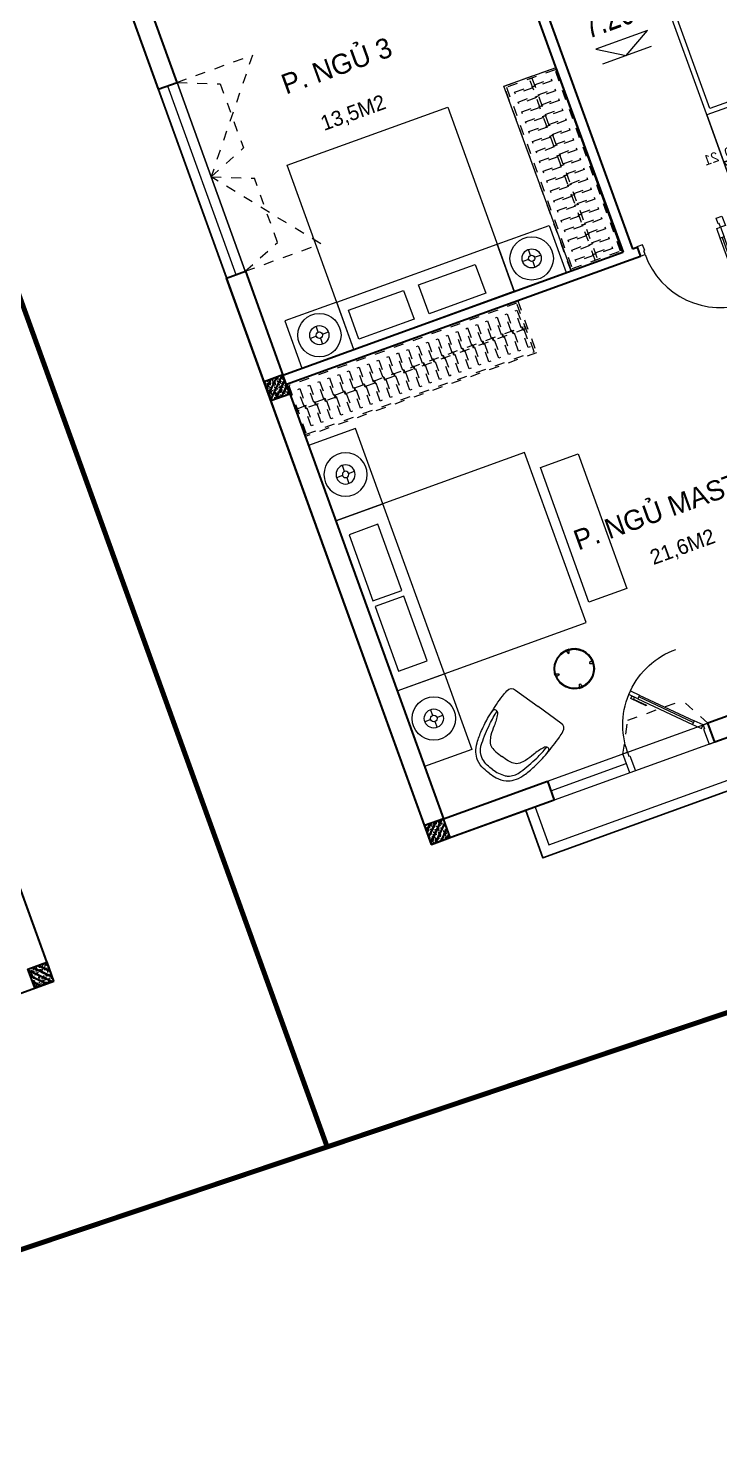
# Model space of a CAD drawing. Header units: metres. Extents: x 568332 to 569219, y 2065964 to 2066430.
# Drawn here: x 568647.88 to 568654.77, y 2066197.8 to 2066211.84 of the extents above; entities that cross this region are included whole.
import ezdxf

# ---------------------------------------------------------------- set-up
doc = ezdxf.new("R2010")
doc.units = ezdxf.units.M
for name, pattern in [('$AUDIT_BAD_LTYPE2', [0]), ('DASHDOT2', [0.5, 0.25, -0.125, 0, -0.125]), ('HIDDEN', [0.375, 0.25, -0.125]), ('HIDDEN2', [0.1875, 0.125, -0.0625]), ('X-5M-G-MB PHONGNGU$0$HIDDEN2', [0.1875, 0.125, -0.0625])]:
    doc.linetypes.add(name, pattern=pattern)
doc.layers.get('0').update_dxf_attribs({"linetype": 'CONTINUOUS'})
doc.layers.get('DEFPOINTS').update_dxf_attribs({"linetype": 'CONTINUOUS'})
for name, color, linetype, lineweight in [('-DIM', 9, 'CONTINUOUS', 13), ('-DOOR', 137, 'CONTINUOUS', 9), ('-FURNITURE', 46, 'CONTINUOUS', 9), ('-HATCH', 8, 'CONTINUOUS', 5), ('-KH', 143, 'CONTINUOUS', 13), ('-LINE1', 7, 'CONTINUOUS', 18), ('-LINE2', 252, 'CONTINUOUS', 9), ('-STEEL1', 1, 'CONTINUOUS', 35), ('-TEXT', 7, 'CONTINUOUS', 15), ('-WALL', 4, 'CONTINUOUS', 35), ('TEXT25', 2, 'CONTINUOUS', 13)]:
    doc.layers.add(name, color=color, linetype=linetype, lineweight=lineweight)
for name, color, linetype in [('1-NETMANH', 8, 'CONTINUOUS'), ('LoLK', 6, 'CONTINUOUS'), ('TIMDUONG', 1, 'CONTINUOUS')]:
    doc.layers.add(name, color=color, linetype=linetype)
doc.styles.add('1', font='arial.ttf')
doc.styles.add('SVN_AVO_thuong', font='')
doc.styles.add('T1', font='', dxfattribs={"height": 200})
doc.styles.add('vnavanth', font='', dxfattribs={"width": 0.8})
doc.styles.get('SVN_AVO_thuong').set_extended_font_data('SVN-Avo')
doc.styles.get('T1').set_extended_font_data('VNgeometric Light')
doc.styles.get('vnavanth').set_extended_font_data('.VnAvantH')

# ---------------------------------------------------------------- blocks, each defined once
blk = doc.blocks.new('A$C38b1dc06')
at = {"layer": '-LINE1'}
for p, q in [((1749.854677429888, 4156.179725173817), (0.3015751927741803, 4156.179725173817)), ((1000.281453303236, 3156.179725173817), (0.3015751927741803, 4156.179725173817)), ((0.3015751927741803, 4156.179725173817), (0.3015751919010654, -343.8202748260228)), ((1000.281453303236, 4156.179725173824), (1000.281453303236, 3156.179725173824)), ((1250.139194678806, 3156.179725173824), (1250.139194678806, 4156.179725173824)), ((1250.139194678806, 4156.179725173824), (1250.139194678806, 3156.179725173824)), ((1499.996936054376, 3156.179725173824), (1499.996936054376, 4156.179725173824)), ((1499.996936054376, 4156.179725173824), (1499.996936054318, 3156.179725173832)), ((1749.854677429888, 3156.179725173824), (1749.854677429888, 4156.179725173824)), ((1749.854677429888, 4156.179725173817), (1749.85467742983, 3106.179725173817)), ((1000.281453302305, 656.1797251739335), (1000.281453303236, 3156.179725173817)), ((1000.281453303236, 3156.179725173817), (1749.85467742983, 3156.179725173817)), ((1050.281453303003, 706.1797251739772), (1050.281453303236, 3106.179725173817)), ((1050.281453303236, 3106.179725173817), (1699.854677429801, 3106.179725173817)), ((1233.300401159795, 2905.148311595723), (1699.854677429801, 3106.179725173817)), ((1699.854677428928, 706.1797251739772), (1699.854677429801, 3106.179725173817)), ((1749.854677429597, 706.179725173999), (1749.85467742983, 3106.179725173839)), ((1050.281453303003, 706.1797251739772), (1233.300401159795, 2905.148311595723)), ((1050.281453303003, 706.1797251739772), (1699.854677428928, 706.1797251739772)), ((1749.854677429888, -343.8202748260228), (1749.85467742983, 706.1797251739772)), ((1000.281453303236, 656.1797251739772), (1749.85467742983, 656.1797251739772)), ((1000.281453303236, -343.8202748260228), (1000.281453303236, 656.1797251739772)), ((1250.139194678806, 656.1797251739772), (1250.139194678806, -343.8202748260228)), ((1250.139194678806, -343.8202748260228), (1250.139194678806, 656.1797251739772)), ((1499.996936054376, 656.1797251739772), (1499.996936054376, -343.8202748260228)), ((1499.996936054376, -343.8202748260228), (1499.996936054318, 656.1797251739699)), ((1749.854677429888, 656.1797251739772), (1749.854677429888, -343.8202748260228)), ((1749.854677429888, -343.8202748260228), (0.3015751919010654, -343.8202748260228))]:
    blk.add_line(p, q, dxfattribs=at)
at = {"layer": '-LINE1', "lineweight": 18}
for p, q in [((1000.281453303236, 3156.179725173817), (0.2521035463432781, 3156.179725173817)), ((1000.281453303003, 2906.17972517389), (0.2521035461104475, 2906.17972517389)), ((1000.281453303469, 2656.17972517389), (0.2521035465761088, 2656.17972517389)), ((1000.281453303469, 2406.17972517389), (0.2521035465761088, 2406.17972517389)), ((1000.281453303469, 2156.179725173904), (0.2521035465761088, 2156.179725173904)), ((1000.281453303469, 1906.179725173904), (0.2521035465761088, 1906.179725173904)), ((1000.281453303469, 1656.179725173904), (0.2521035465761088, 1656.179725173904)), ((1000.28145330277, 1406.179725173904), (0.2521035458776169, 1406.179725173904)), ((1000.281453303236, 1156.179725173904), (0.2521035463432781, 1156.179725173904)), ((1000.28145330277, 906.1797251739044), (0.2521035458776169, 906.1797251739044)), ((1000.281453303236, 656.1797251739772), (0.2521035463432781, 656.1797251739772)), ((1000.281453303236, 656.1797251739772), (0.3015751859056763, -343.82027482595))]:
    blk.add_line(p, q, dxfattribs=at)
at = {"layer": '1-NETMANH', "linetype": 'DASHDOT2'}
blk.add_lwpolyline([(1327.325072003063, 3656.419923450812), (492.458725621982, 3656.419923450812), (508.0748312271317, 155.2632639587246), (508.0748312271317, 155.2632639587246), (1749.854677429888, 156.1797251739772), (1499.996936054376, -343.8202748260228)], dxfattribs=at)
at = {"layer": '-TEXT', "color": 2, "style": 'vnavanth'}
for s, p in [('2', (1346.818775833643, 3603.914582017329)), ('1', (1596.676517209155, 3603.914582017329)), ('20', (1562.294563305157, 183.5576658285718)), ('21', (1783.476825895079, 183.5576658285718))]:
    blk.add_text(s, height=99.97959496000885, dxfattribs=at).set_placement(p)
blk = doc.blocks.new('1800X2000')
at = {"layer": '-FURNITURE'}
blk.add_line((325497.3064970744, 17765.29446492715), (325497.3064973904, 19565.2944651944), dxfattribs=at)
for points in [[(323997.3057774993, 19565.2944651944), (325997.3064971831, 19565.2944651944), (325997.3064971831, 17765.29446484288), (323997.3057774993, 17765.29446484288)], [(325612.9490047574, 19390.79434491032), (325919.0064973457, 19390.79434491032), (325919.0064973457, 18691.29434485664), (325612.9490047574, 18691.29434485664)], [(325612.9490046239, 18629.79434491026), (325919.0064972151, 18629.79434491026), (325919.0064972151, 17946.79434485664), (325612.9490046239, 17946.79434485664)]]:
    blk.add_lwpolyline(points, close=True, dxfattribs=at)
blk = doc.blocks.new('*U149')
at = {"linetype": '$AUDIT_BAD_LTYPE2'}
for p, q in [((70, 100), (70, 699.9999999999982)), ((90, 699.9999999999982), (90, 100))]:
    blk.add_line(p, q, dxfattribs=at)
for points in [[(50, 699.9999999999982), (90, 699.9999999999982), (90, 799.9999999999982), (50, 799.9999999999982), (50, 699.9999999999982)], [(50, 702.9059272893337), (50, 100)], [(50, 100), (90, 100), (90, 0), (50, 0), (50, 100)]]:
    blk.add_lwpolyline(points)
for points in [[(118.2698876160139, 594.5156181119073), (118.2698876160139, 764.1349438079906), (90, 764.1349438079906), (90, 735.8650561920058), (112.6159100928053, 735.8650561920058), (112.6159100928053, 594.5156181119073)], [(0, 0), (50, 0), (50, -40), (60, -40), (60, -99.99999999999272), (0, -99.99999999999272)], [(899.9999999999982, 1.3252863207713e-28), (849.9999999999982, 1.3252863207713e-28), (849.9999999999982, -40.00000000000001), (839.9999999999982, -40.00000000000001), (839.9999999999982, -99.99999999999272), (899.9999999999982, -99.99999999999272)]]:
    blk.add_lwpolyline(points, close=True)
at = {"linetype": '$AUDIT_BAD_LTYPE2', "ltscale": 0.3}
blk.add_arc((50, 0), 799.9999999999982, 0, 90, dxfattribs=at)
blk = doc.blocks.new('12PLMP12')
at = {"color": 0, "linetype": 'ByBlock'}
for p, q in [((-1.25, 0), (-3.75, 0)), ((0, 1.25), (0, 3.75)), ((1.25, 0), (3.75, 0)), ((0, -1.25), (0, -3.75))]:
    blk.add_line(p, q, dxfattribs=at)
for radius in [8.5, 3.75, 1.25]:
    blk.add_circle((0, 0), radius, dxfattribs=at)
blk = doc.blocks.new('*U299')
at = {"linetype": 'X-5M-G-MB PHONGNGU$0$HIDDEN2'}
for points in [[(0, 600.0000000004657), (0, 0), (2672.34284560128, -9.831674304536018e-10), (2672.34284560128, 599.9999999994825)], [(2652.34284560128, 579.9996613714092), (2652.34284560128, 19.99966137140928), (20, 20.00000000046566), (20, 580.0000000004657)], [(2652.34284560128, 286.6991212944914), (2652.34284560128, 313.0991212943982), (20, 313.0991212953813), (19.99999859370291, 286.6991212952417)], [(113.7817614636733, 319.1750910408318), (109.4317788550979, 319.1750910408318), (109.4317788550979, 280.441767644881), (113.7817614636733, 280.441767644881)], [(227.7817614636733, 319.1750910407849), (223.4317788550979, 319.1750910407849), (223.4317788550979, 280.4417676448341), (227.7817614636733, 280.4417676448341)], [(341.7817614636733, 319.175091040738), (337.4317788550979, 319.175091040738), (337.4317788550979, 280.4417676447872), (341.7817614636733, 280.4417676447872)], [(455.7817614636733, 319.1750910406911), (451.4317788550979, 319.1750910406911), (451.4317788550979, 280.4417676447403), (455.7817614636733, 280.4417676447403)], [(569.7817614636733, 319.1750910406442), (565.431778855098, 319.1750910406442), (565.431778855098, 280.4417676446934), (569.7817614636733, 280.4417676446934)], [(683.7817614636732, 319.1750910405973), (679.4317788550978, 319.1750910405973), (679.4317788550978, 280.4417676446465), (683.7817614636732, 280.4417676446465)], [(797.7817614636732, 319.1750910405504), (793.4317788550978, 319.1750910405504), (793.4317788550978, 280.4417676445996), (797.7817614636732, 280.4417676445996)], [(911.7817614636732, 319.1750910405035), (907.4317788550978, 319.1750910405035), (907.4317788550978, 280.4417676445527), (911.7817614636732, 280.4417676445527)], [(1025.781761463673, 319.1750910404566), (1021.431778855098, 319.1750910404566), (1021.431778855098, 280.4417676445057), (1025.781761463673, 280.4417676445057)], [(1139.781761463673, 319.1750910404097), (1135.431778855098, 319.1750910404097), (1135.431778855098, 280.4417676444588), (1139.781761463673, 280.4417676444588)], [(1253.781761463673, 319.1750910403628), (1249.431778855098, 319.1750910403628), (1249.431778855098, 280.4417676444119), (1253.781761463673, 280.4417676444119)], [(1367.781761463673, 319.1750910403159), (1363.431778855098, 319.1750910403159), (1363.431778855098, 280.441767644365), (1367.781761463673, 280.441767644365)], [(1481.781761463673, 319.175091040269), (1477.431778855098, 319.175091040269), (1477.431778855098, 280.4417676443181), (1481.781761463673, 280.4417676443181)], [(1595.781761463673, 319.175091040222), (1591.431778855098, 319.175091040222), (1591.431778855098, 280.4417676442712), (1595.781761463673, 280.4417676442712)], [(1709.781761463673, 319.1750910401751), (1705.431778855098, 319.1750910401751), (1705.431778855098, 280.4417676442243), (1709.781761463673, 280.4417676442243)], [(1823.781761463673, 319.1750910401282), (1819.431778855098, 319.1750910401282), (1819.431778855098, 280.4417676441774), (1823.781761463673, 280.4417676441774)], [(1937.781761463673, 319.1750910400813), (1933.431778855098, 319.1750910400813), (1933.431778855098, 280.4417676441305), (1937.781761463673, 280.4417676441305)], [(2051.781761463673, 319.1750910400344), (2047.431778855098, 319.1750910400344), (2047.431778855098, 280.4417676440836), (2051.781761463673, 280.4417676440836)], [(2165.781761463673, 319.1750910399875), (2161.431778855097, 319.1750910399875), (2161.431778855097, 280.4417676440366), (2165.781761463673, 280.4417676440366)], [(2279.781761463673, 319.1750910399406), (2275.431778855097, 319.1750910399406), (2275.431778855097, 280.4417676439897), (2279.781761463673, 280.4417676439897)], [(2393.781761463673, 319.1750910398937), (2389.431778855097, 319.1750910398937), (2389.431778855097, 280.4417676439429), (2393.781761463673, 280.4417676439429)], [(2507.781761463673, 319.1750910398468), (2503.431778855097, 319.1750910398468), (2503.431778855097, 280.441767643896), (2507.781761463673, 280.441767643896)], [(2621.781761463673, 319.1750910397999), (2617.431778855097, 319.1750910397999), (2617.431778855097, 280.4417676438491), (2621.781761463673, 280.4417676438491)]]:
    blk.add_lwpolyline(points, close=True, dxfattribs=at)
for points in [[(122.2409142897814, 313.1103512093413), (122.2409142897814, 515.2497102723445), (100.1765458012815, 515.2497102723445), (100.1765458012815, 313.1103512093413)], [(236.2409142897814, 313.1103512092944), (236.2409142897814, 515.2497102722975), (214.1765458012815, 515.2497102722975), (214.1765458012815, 313.1103512092944)], [(350.2409142897814, 313.1103512092475), (350.2409142897814, 515.2497102722507), (328.1765458012815, 515.2497102722507), (328.1765458012815, 313.1103512092475)], [(464.2409142897813, 313.1103512092006), (464.2409142897813, 515.2497102722037), (442.1765458012814, 515.2497102722037), (442.1765458012814, 313.1103512092006)], [(578.2409142897814, 313.1103512091537), (578.2409142897814, 515.2497102721569), (556.1765458012815, 515.2497102721569), (556.1765458012815, 313.1103512091537)], [(692.2409142897812, 313.1103512091068), (692.2409142897812, 515.24971027211), (670.1765458012813, 515.24971027211), (670.1765458012813, 313.1103512091068)], [(806.2409142897812, 313.1103512090599), (806.2409142897812, 515.249710272063), (784.1765458012813, 515.249710272063), (784.1765458012813, 313.1103512090599)], [(920.2409142897812, 313.110351209013), (920.2409142897812, 515.2497102720162), (898.1765458012813, 515.2497102720162), (898.1765458012813, 313.110351209013)], [(1034.240914289781, 313.1103512089661), (1034.240914289781, 515.2497102719692), (1012.176545801281, 515.2497102719692), (1012.176545801281, 313.1103512089661)], [(1148.240914289781, 313.1103512089192), (1148.240914289781, 515.2497102719224), (1126.176545801281, 515.2497102719224), (1126.176545801281, 313.1103512089192)], [(1262.240914289781, 313.1103512088723), (1262.240914289781, 515.2497102718754), (1240.176545801281, 515.2497102718754), (1240.176545801281, 313.1103512088723)], [(1376.240914289781, 313.1103512088254), (1376.240914289781, 515.2497102718285), (1354.176545801281, 515.2497102718285), (1354.176545801281, 313.1103512088254)], [(1490.240914289781, 313.1103512087785), (1490.240914289781, 515.2497102717816), (1468.176545801281, 515.2497102717816), (1468.176545801281, 313.1103512087785)], [(1604.240914289781, 313.1103512087315), (1604.240914289781, 515.2497102717347), (1582.176545801281, 515.2497102717347), (1582.176545801281, 313.1103512087315)], [(1718.240914289781, 313.1103512086846), (1718.240914289781, 515.2497102716878), (1696.176545801281, 515.2497102716878), (1696.176545801281, 313.1103512086846)], [(1832.240914289781, 313.1103512086377), (1832.240914289781, 515.2497102716409), (1810.176545801281, 515.2497102716409), (1810.176545801281, 313.1103512086377)], [(1946.240914289781, 313.1103512085908), (1946.240914289781, 515.2497102715939), (1924.176545801281, 515.2497102715939), (1924.176545801281, 313.1103512085908)], [(2060.240914289781, 313.1103512085439), (2060.240914289781, 515.2497102715471), (2038.176545801281, 515.2497102715471), (2038.176545801281, 313.1103512085439)], [(2174.240914289781, 313.110351208497), (2174.240914289781, 515.2497102715001), (2152.176545801281, 515.2497102715001), (2152.176545801281, 313.110351208497)], [(2288.240914289781, 313.1103512084501), (2288.240914289781, 515.2497102714533), (2266.176545801281, 515.2497102714533), (2266.176545801281, 313.1103512084501)], [(2402.240914289781, 313.1103512084032), (2402.240914289781, 515.2497102714063), (2380.176545801281, 515.2497102714063), (2380.176545801281, 313.1103512084032)], [(2516.240914289781, 313.1103512083563), (2516.240914289781, 515.2497102713594), (2494.176545801281, 515.2497102713594), (2494.176545801281, 313.1103512083563)], [(2630.240914289781, 313.1103512083094), (2630.240914289781, 515.2497102713126), (2608.176545801281, 515.2497102713126), (2608.176545801281, 313.1103512083094)], [(100.1765458012815, 286.7103512094345), (100.1765458012815, 92.0852110228024), (122.2409142897814, 92.0852110228024), (122.2409142897814, 286.7103512094345)], [(214.1765458012815, 286.7103512093876), (214.1765458012815, 92.08521102275549), (236.2409142897814, 92.08521102275549), (236.2409142897814, 286.7103512093876)], [(328.1765458012815, 286.7103512093407), (328.1765458012815, 92.08521102270858), (350.2409142897814, 92.08521102270858), (350.2409142897814, 286.7103512093407)], [(442.1765458012814, 286.7103512092938), (442.1765458012814, 92.08521102266168), (464.2409142897813, 92.08521102266168), (464.2409142897813, 286.7103512092938)], [(556.1765458012815, 286.7103512092469), (556.1765458012815, 92.08521102261477), (578.2409142897814, 92.08521102261477), (578.2409142897814, 286.7103512092469)], [(670.1765458012813, 286.7103512092), (670.1765458012813, 92.08521102256786), (692.2409142897812, 92.08521102256786), (692.2409142897812, 286.7103512092)], [(784.1765458012813, 286.7103512091531), (784.1765458012813, 92.08521102252095), (806.2409142897812, 92.08521102252095), (806.2409142897812, 286.7103512091531)], [(898.1765458012813, 286.7103512091062), (898.1765458012813, 92.08521102247404), (920.2409142897812, 92.08521102247404), (920.2409142897812, 286.7103512091062)], [(1012.176545801281, 286.7103512090592), (1012.176545801281, 92.08521102242715), (1034.240914289781, 92.08521102242715), (1034.240914289781, 286.7103512090592)], [(1126.176545801281, 286.7103512090123), (1126.176545801281, 92.08521102238024), (1148.240914289781, 92.08521102238024), (1148.240914289781, 286.7103512090123)], [(1240.176545801281, 286.7103512089654), (1240.176545801281, 92.08521102233333), (1262.240914289781, 92.08521102233333), (1262.240914289781, 286.7103512089654)], [(1354.176545801281, 286.7103512089186), (1354.176545801281, 92.08521102228642), (1376.240914289781, 92.08521102228642), (1376.240914289781, 286.7103512089186)], [(1468.176545801281, 286.7103512088717), (1468.176545801281, 92.0852110222395), (1490.240914289781, 92.0852110222395), (1490.240914289781, 286.7103512088717)], [(1582.176545801281, 286.7103512088247), (1582.176545801281, 92.0852110221926), (1604.240914289781, 92.0852110221926), (1604.240914289781, 286.7103512088247)], [(1696.176545801281, 286.7103512087778), (1696.176545801281, 92.0852110221457), (1718.240914289781, 92.0852110221457), (1718.240914289781, 286.7103512087778)], [(1810.176545801281, 286.7103512087309), (1810.176545801281, 92.08521102209879), (1832.240914289781, 92.08521102209879), (1832.240914289781, 286.7103512087309)], [(1924.176545801281, 286.710351208684), (1924.176545801281, 92.08521102205188), (1946.240914289781, 92.08521102205188), (1946.240914289781, 286.710351208684)], [(2038.176545801281, 286.7103512086371), (2038.176545801281, 92.08521102200497), (2060.240914289781, 92.08521102200497), (2060.240914289781, 286.7103512086371)], [(2152.176545801281, 286.7103512085902), (2152.176545801281, 92.08521102195806), (2174.240914289781, 92.08521102195806), (2174.240914289781, 286.7103512085902)], [(2266.176545801281, 286.7103512085433), (2266.176545801281, 92.08521102191116), (2288.240914289781, 92.08521102191116), (2288.240914289781, 286.7103512085433)], [(2380.176545801281, 286.7103512084964), (2380.176545801281, 92.08521102186425), (2402.240914289781, 92.08521102186425), (2402.240914289781, 286.7103512084964)], [(2494.176545801281, 286.7103512084495), (2494.176545801281, 92.08521102181734), (2516.240914289781, 92.08521102181734), (2516.240914289781, 286.7103512084495)], [(2608.176545801281, 286.7103512084026), (2608.176545801281, 92.08521102177043), (2630.240914289781, 92.08521102177043), (2630.240914289781, 286.7103512084026)]]:
    blk.add_lwpolyline(points, dxfattribs=at)
blk = doc.blocks.new('*U298')
at = {"linetype": 'X-5M-G-MB PHONGNGU$0$HIDDEN2'}
for points in [[(0, 600.0000000004657), (0, 0), (2134.652569703836, -7.619252561259909e-10), (2134.652569703836, 599.9999999997037)], [(2114.652569703836, 579.9996613716304), (2114.652569703836, 19.99966137163052), (20, 20.00000000046566), (20, 580.0000000004657)], [(2114.652569703836, 286.6991212947126), (2114.652569703836, 313.0991212946194), (20, 313.0991212953813), (19.99999859370291, 286.6991212952417)], [(113.7817614636733, 319.1750910408318), (109.4317788550979, 319.1750910408318), (109.4317788550979, 280.441767644881), (113.7817614636733, 280.441767644881)], [(227.7817614636733, 319.1750910407849), (223.4317788550979, 319.1750910407849), (223.4317788550979, 280.4417676448341), (227.7817614636733, 280.4417676448341)], [(341.7817614636733, 319.175091040738), (337.4317788550979, 319.175091040738), (337.4317788550979, 280.4417676447872), (341.7817614636733, 280.4417676447872)], [(455.7817614636733, 319.1750910406911), (451.4317788550979, 319.1750910406911), (451.4317788550979, 280.4417676447403), (455.7817614636733, 280.4417676447403)], [(569.7817614636733, 319.1750910406442), (565.431778855098, 319.1750910406442), (565.431778855098, 280.4417676446934), (569.7817614636733, 280.4417676446934)], [(683.7817614636733, 319.1750910405973), (679.431778855098, 319.1750910405973), (679.431778855098, 280.4417676446465), (683.7817614636733, 280.4417676446465)], [(797.7817614636733, 319.1750910405504), (793.431778855098, 319.1750910405504), (793.431778855098, 280.4417676445996), (797.7817614636733, 280.4417676445996)], [(911.7817614636733, 319.1750910405035), (907.431778855098, 319.1750910405035), (907.431778855098, 280.4417676445527), (911.7817614636733, 280.4417676445527)], [(1025.781761463673, 319.1750910404566), (1021.431778855098, 319.1750910404566), (1021.431778855098, 280.4417676445057), (1025.781761463673, 280.4417676445057)], [(1139.781761463673, 319.1750910404097), (1135.431778855098, 319.1750910404097), (1135.431778855098, 280.4417676444588), (1139.781761463673, 280.4417676444588)], [(1253.781761463673, 319.1750910403628), (1249.431778855098, 319.1750910403628), (1249.431778855098, 280.4417676444119), (1253.781761463673, 280.4417676444119)], [(1367.781761463673, 319.1750910403159), (1363.431778855098, 319.1750910403159), (1363.431778855098, 280.441767644365), (1367.781761463673, 280.441767644365)], [(1481.781761463673, 319.175091040269), (1477.431778855098, 319.175091040269), (1477.431778855098, 280.4417676443181), (1481.781761463673, 280.4417676443181)], [(1595.781761463673, 319.175091040222), (1591.431778855098, 319.175091040222), (1591.431778855098, 280.4417676442712), (1595.781761463673, 280.4417676442712)], [(1709.781761463673, 319.1750910401751), (1705.431778855098, 319.1750910401751), (1705.431778855098, 280.4417676442243), (1709.781761463673, 280.4417676442243)], [(1823.781761463673, 319.1750910401282), (1819.431778855098, 319.1750910401282), (1819.431778855098, 280.4417676441774), (1823.781761463673, 280.4417676441774)], [(1937.781761463673, 319.1750910400813), (1933.431778855098, 319.1750910400813), (1933.431778855098, 280.4417676441305), (1937.781761463673, 280.4417676441305)], [(2051.781761463673, 319.1750910400344), (2047.431778855098, 319.1750910400344), (2047.431778855098, 280.4417676440836), (2051.781761463673, 280.4417676440836)]]:
    blk.add_lwpolyline(points, close=True, dxfattribs=at)
for points in [[(122.2409142897814, 313.1103512093413), (122.2409142897814, 515.2497102723445), (100.1765458012815, 515.2497102723445), (100.1765458012815, 313.1103512093413)], [(236.2409142897814, 313.1103512092944), (236.2409142897814, 515.2497102722975), (214.1765458012815, 515.2497102722975), (214.1765458012815, 313.1103512092944)], [(350.2409142897814, 313.1103512092475), (350.2409142897814, 515.2497102722507), (328.1765458012815, 515.2497102722507), (328.1765458012815, 313.1103512092475)], [(464.2409142897814, 313.1103512092006), (464.2409142897814, 515.2497102722037), (442.1765458012815, 515.2497102722037), (442.1765458012815, 313.1103512092006)], [(578.2409142897814, 313.1103512091537), (578.2409142897814, 515.2497102721569), (556.1765458012815, 515.2497102721569), (556.1765458012815, 313.1103512091537)], [(692.2409142897814, 313.1103512091068), (692.2409142897814, 515.24971027211), (670.1765458012815, 515.24971027211), (670.1765458012815, 313.1103512091068)], [(806.2409142897814, 313.1103512090599), (806.2409142897814, 515.249710272063), (784.1765458012815, 515.249710272063), (784.1765458012815, 313.1103512090599)], [(920.2409142897814, 313.110351209013), (920.2409142897814, 515.2497102720162), (898.1765458012815, 515.2497102720162), (898.1765458012815, 313.110351209013)], [(1034.240914289781, 313.1103512089661), (1034.240914289781, 515.2497102719692), (1012.176545801281, 515.2497102719692), (1012.176545801281, 313.1103512089661)], [(1148.240914289781, 313.1103512089192), (1148.240914289781, 515.2497102719224), (1126.176545801281, 515.2497102719224), (1126.176545801281, 313.1103512089192)], [(1262.240914289781, 313.1103512088723), (1262.240914289781, 515.2497102718754), (1240.176545801281, 515.2497102718754), (1240.176545801281, 313.1103512088723)], [(1376.240914289781, 313.1103512088254), (1376.240914289781, 515.2497102718285), (1354.176545801281, 515.2497102718285), (1354.176545801281, 313.1103512088254)], [(1490.240914289781, 313.1103512087785), (1490.240914289781, 515.2497102717816), (1468.176545801281, 515.2497102717816), (1468.176545801281, 313.1103512087785)], [(1604.240914289781, 313.1103512087315), (1604.240914289781, 515.2497102717347), (1582.176545801281, 515.2497102717347), (1582.176545801281, 313.1103512087315)], [(1718.240914289781, 313.1103512086846), (1718.240914289781, 515.2497102716878), (1696.176545801281, 515.2497102716878), (1696.176545801281, 313.1103512086846)], [(1832.240914289781, 313.1103512086377), (1832.240914289781, 515.2497102716409), (1810.176545801281, 515.2497102716409), (1810.176545801281, 313.1103512086377)], [(1946.240914289781, 313.1103512085908), (1946.240914289781, 515.2497102715939), (1924.176545801281, 515.2497102715939), (1924.176545801281, 313.1103512085908)], [(2060.240914289781, 313.1103512085439), (2060.240914289781, 515.2497102715471), (2038.176545801281, 515.2497102715471), (2038.176545801281, 313.1103512085439)], [(100.1765458012815, 286.7103512094345), (100.1765458012815, 92.0852110228024), (122.2409142897814, 92.0852110228024), (122.2409142897814, 286.7103512094345)], [(214.1765458012815, 286.7103512093876), (214.1765458012815, 92.08521102275549), (236.2409142897814, 92.08521102275549), (236.2409142897814, 286.7103512093876)], [(328.1765458012815, 286.7103512093407), (328.1765458012815, 92.08521102270858), (350.2409142897814, 92.08521102270858), (350.2409142897814, 286.7103512093407)], [(442.1765458012815, 286.7103512092938), (442.1765458012815, 92.08521102266168), (464.2409142897814, 92.08521102266168), (464.2409142897814, 286.7103512092938)], [(556.1765458012815, 286.7103512092469), (556.1765458012815, 92.08521102261477), (578.2409142897814, 92.08521102261477), (578.2409142897814, 286.7103512092469)], [(670.1765458012815, 286.7103512092), (670.1765458012815, 92.08521102256786), (692.2409142897814, 92.08521102256786), (692.2409142897814, 286.7103512092)], [(784.1765458012815, 286.7103512091531), (784.1765458012815, 92.08521102252095), (806.2409142897814, 92.08521102252095), (806.2409142897814, 286.7103512091531)], [(898.1765458012815, 286.7103512091062), (898.1765458012815, 92.08521102247404), (920.2409142897814, 92.08521102247404), (920.2409142897814, 286.7103512091062)], [(1012.176545801281, 286.7103512090592), (1012.176545801281, 92.08521102242715), (1034.240914289781, 92.08521102242715), (1034.240914289781, 286.7103512090592)], [(1126.176545801281, 286.7103512090123), (1126.176545801281, 92.08521102238024), (1148.240914289781, 92.08521102238024), (1148.240914289781, 286.7103512090123)], [(1240.176545801281, 286.7103512089654), (1240.176545801281, 92.08521102233333), (1262.240914289781, 92.08521102233333), (1262.240914289781, 286.7103512089654)], [(1354.176545801281, 286.7103512089186), (1354.176545801281, 92.08521102228642), (1376.240914289781, 92.08521102228642), (1376.240914289781, 286.7103512089186)], [(1468.176545801281, 286.7103512088717), (1468.176545801281, 92.0852110222395), (1490.240914289781, 92.0852110222395), (1490.240914289781, 286.7103512088717)], [(1582.176545801281, 286.7103512088247), (1582.176545801281, 92.0852110221926), (1604.240914289781, 92.0852110221926), (1604.240914289781, 286.7103512088247)], [(1696.176545801281, 286.7103512087778), (1696.176545801281, 92.0852110221457), (1718.240914289781, 92.0852110221457), (1718.240914289781, 286.7103512087778)], [(1810.176545801281, 286.7103512087309), (1810.176545801281, 92.08521102209879), (1832.240914289781, 92.08521102209879), (1832.240914289781, 286.7103512087309)], [(1924.176545801281, 286.710351208684), (1924.176545801281, 92.08521102205188), (1946.240914289781, 92.08521102205188), (1946.240914289781, 286.710351208684)], [(2038.176545801281, 286.7103512086371), (2038.176545801281, 92.08521102200497), (2060.240914289781, 92.08521102200497), (2060.240914289781, 286.7103512086371)]]:
    blk.add_lwpolyline(points, dxfattribs=at)
blk = doc.blocks.new('A$C7D524948')
at = {"layer": '-FURNITURE'}
for points in [[(-1.862645149230957e-09, 824.9500000011176, 0.02374928999430728), (-77.15000000130385, 820, 0.1110396266945436), (-175.0999999996275, 786.1500000022352, 0.08516816991690027), (-234.9500000011176, 733.25, 0.08855014736123698), (-281.5499999988824, 649.3499999996275, 0.02790636319614463), (-315.9500000011176, 525.5999999996275, 0.02834164487538841), (-340.4000000022352, 372.8000000007451, 0.04711987010175965), (-341.0999999996275, 283.4000000003725, 0.5135274654112972), (-284.5500000007451, 299.9500000011176, 0.05957759956988055), (-242.5500000026077, 413.6500000003725, -0.03446512451505389), (-213.1500000003725, 507.4499999992549, -0.05927668371543007), (-182.7500000009313, 564.2999999988824, -0.1661460996977688), (-133.4500000011176, 600.4000000003725, -0.0525641271264061), (-75.80000000074506, 611.9500000011176, -0.02855401869774651), (-1.862645149230957e-09, 614.6500000003725, -3.543335205159532)], [(-0.5500000007450581, 774.1500000003725, 0.1055837687742558), (-137.8000000007451, 751.3000000007451, 0.08397584501256396), (-176, 728.25, 0.1493020227225411), (-241.2000000011176, 626.1999999992549, 0.02490854660583826), (-289.25, 424.1500000003725, 0.02643887537121914), (-306.5679914960638, 278.4068524483591, -0.8863330528017872)], [(-0.5500000007450581, 774.1500000003725, -0.1055837687742558), (136.6999999992549, 751.3000000007451, -0.08397584501256396), (174.8999999985099, 728.2500000018626, -0.1493020227225411), (240.0999999986961, 626.1999999992549, -0.02490854660583826), (288.1499999975786, 424.1500000003725, -0.02643887537121914), (305.467991495505, 278.4068524483591, 0.8863330528017872)], [(-1.862645149230957e-09, 824.9500000011176, -0.02374928999430728), (77.14999999850988, 820.0000000018626, -0.1110396266945436), (175.0999999986961, 786.1500000003725, -0.08516816991690027), (234.9499999992549, 733.25, -0.08855014736123698), (281.5499999988824, 649.3499999996275, -0.02790636319614463), (315.9500000011176, 525.5999999996275, -0.02834164487538841), (340.3999999985099, 372.8000000007451, -0.04711987010175965), (341.0999999996275, 283.4000000022352, -0.5135274654112972), (284.5500000007451, 299.9499999992549, -0.05957759956988055), (242.5499999988824, 413.6499999985099, 0.03446512451505389), (213.1499999994412, 507.4500000011176, 0.05927668371543007), (182.75, 564.3000000007451, 0.1661460996977688), (133.4499999983236, 600.4000000003725, 0.0525641271264061), (75.79999999888241, 611.9499999992549, 0.02855401869774651), (-1.862645149230957e-09, 614.6500000003725, 3.543335205159532)], [(-342.8562581948936, 328.1164919566363, 0.02267140514630937), (-350.039135296829, 124.5, 0.01212164544072816), (-345.6391352973878, 57.0500000026077, 0.4055082152921144), (-279.3891352973878, 0), (0, 0)], [(342.8562581939623, 328.1164919547737, -0.02267140514630937), (350.0391352958977, 124.5, -0.01212164544072816), (345.6391352955252, 57.05000000074506, -0.4055082152921144), (279.3891352964565, 0), (0, 0)]]:
    blk.add_lwpolyline(points, format="xyb", dxfattribs=at)
blk = doc.blocks.new('tbl1')
at = {"layer": '-FURNITURE'}
for points in [[(-19.7318235830171, 199.0618887953169), (-20.00000000081491, 202.1778609547764), (19.99999999918509, 202.1778609547764), (19.73182358138729, 199.0618887953169), (-8.149072527885437e-10, 200.1778609545727)], [(-202.1778609555913, -20), (-202.1778609555913, 20), (-199.0618887961609, 19.7318235822022), (-200.1778609553294, 9.313225746154785e-10), (-199.0618887961609, -19.73182358033955)], [(202.1778609539615, -20), (199.0618887945311, -19.73182358033955), (200.1778609537287, 9.313225746154785e-10), (200.2090254699579, 19.83055200098897), (202.1778609539615, 20)], [(19.99999999918509, -202.1778609547764), (-20.00000000081491, -202.1778609547764), (-19.7318235830171, -199.061888795346), (-8.149072527885437e-10, -200.1778609546018), (19.73182358138729, -199.061888795346)]]:
    blk.add_hatch(color=256, dxfattribs=at).paths.add_polyline_path(points, flags=0)
at = {"layer": '-FURNITURE', "flags": 128}
for points in [[(-19.7318235830171, 199.061888795346), (-20.00000000081491, 202.1778609547764), (-8.149072527885437e-10, 202.1778609547764), (19.99999999918509, 202.1778609547764), (19.73182358138729, 199.061888795346)], [(-202.1778609555913, 0), (-202.1778609555913, 20), (-199.0618887961609, 19.7318235822022)], [(202.1778609539615, 0), (202.1778609539615, 20), (199.0618887945311, 19.7318235822022)], [(-19.7318235830171, -199.061888795346), (-20.00000000081491, -202.1778609547764), (-8.149072527885437e-10, -202.1778609547764), (19.99999999918509, -202.1778609547764), (19.73182358138729, -199.061888795346)]]:
    blk.add_lwpolyline(points, dxfattribs=at)
for points in [[(14.99999999918509, 193), (-15.00000000081491, 193), (-5.000000000814907, 163), (-8.149072527885437e-10, 163), (4.999999999185093, 163)], [(-193.0000000008149, -15), (-193.0000000008149, 15), (-163.0000000008149, 5), (-163.0000000008149, 0), (-163.0000000008149, -5)], [(192.9999999991851, -15), (192.9999999991851, 15), (162.9999999991851, 5), (162.9999999991851, 0), (162.9999999991851, -5)], [(14.99999999918509, -193), (-15.00000000081491, -193), (-5.000000000814907, -163), (-8.149072527885437e-10, -163), (4.999999999185093, -163)]]:
    blk.add_lwpolyline(points, close=True, dxfattribs=at)
at = {"layer": '-FURNITURE'}
for radius in [200.0000000000002, 193.0000000000002]:
    blk.add_circle((-8.149072527885437e-10, 0), radius, dxfattribs=at)
for radius, start, end in [(199.9999999999999, 90, 270), (199.9999999999998, 270, 90)]:
    blk.add_arc((0, 0), radius, start, end, dxfattribs=at)
blk = doc.blocks.new('*U159')
at = {"linetype": '$AUDIT_BAD_LTYPE2'}
for p, q in [((134.8528137423857, 56.56854249492379), (559.116882454313, 480.832611206851)), ((573.2590180780439, 466.69047558312), (148.9949493661167, 42.42640687119284))]:
    blk.add_line(p, q, dxfattribs=at)
for points in [[(544.974746830582, 494.9747468305819), (573.2590180780439, 466.69047558312), (643.9696961966987, 537.4011537017748), (615.6854249492368, 565.6854249492367), (544.974746830582, 494.9747468305819)], [(547.0295477225062, 497.0295477225062), (120.7106781186548, 70.71067811865474)], [(120.7106781186548, 70.71067811865474), (148.9949493661167, 42.42640687119284), (78.2842712474619, -28.2842712474619), (50, 0), (120.7106781186548, 70.71067811865474)]]:
    blk.add_lwpolyline(points)
for points in [[(518.6601255723684, 372.1119246041146), (638.5991009923586, 492.0509000241046), (618.6092717556935, 512.0407292607696), (598.6194425190491, 492.0509000241252), (614.6113059083771, 476.0590366347973), (514.6621597250313, 376.1098904514517)], [(0, 0), (50, 0), (50, -40), (60, -40), (60, -199.3588634537518), (0, -199.3588634537518)], [(899.9999999999982, 1.3252863207713e-28), (849.9999999999982, 1.3252863207713e-28), (849.9999999999982, -40.00000000000001), (839.9999999999982, -40.00000000000001), (839.9999999999982, -199.3588634537518), (899.9999999999982, -199.3588634537518)]]:
    blk.add_lwpolyline(points, close=True)
at = {"linetype": '$AUDIT_BAD_LTYPE2', "ltscale": 0.3}
blk.add_arc((50, 0), 799.9999999999982, 0, 90, dxfattribs=at)
blk = doc.blocks.new('18x35')
at = {"layer": '-HATCH'}
h = blk.add_hatch(dxfattribs=at)
h.set_pattern_fill('CHAU-01', color=256, scale=10, angle=-1.272221872585407e-14, pattern_type=2)
h.set_pattern_definition([(49.99999999999999, (0, 0), (71.72601826007535, -6.275213498259527), [7.5, -82.5]), (355, (0, 0), (-13.87513336129999, 75.21921337000119), [6, -66]), (100.4514, (5.977167999997619, -0.5229339999999638), (57.85093817140217, 68.94395420609534), [6.374019000000001, -70.1142112]), (46.18419999999998, (0, 20), (106.7241048625644, -16.55190143290183), [11.25, -123.75]), (96.63559999999998, (8.89367449999554, 18.62066930000003), (93.46627055487036, 97.41178709004416), [9.561028799999994, -105.1713]), (351.1842, (0, 20), (93.46619451336275, 97.41186009253245), [9, -99]), (20.99999999999998, (10, 15), (59.69070521184616, -40.2618890665339), [7.5, -82.5]), (326.0000000000001, (10, 15), (24.33153319215819, 72.5150045046853), [6, -66]), (71.45139999999999, (14.97422329999972, 11.64483940000002), (84.022262858149, 32.25304967099522), [6.374019000000001, -70.1142112]), (37.49999999999998, (0, 0), (1.215985531729074, 33.28938538313115), [0, -65.19999999999999, 0, -67, 0, -66.25]), (7.499999999999987, (0, 0), (26.30695374421487, 39.44117118823602), [0, -38.2, 0, -63.7, 0, -25.25]), (327.5, (-22.30000000000291, 0), (53.3822436172409, -2.255487173437988), [0, -25, 0, -78, 0, -103.5]), (317.5, (-32.30000000000291, 0), (58.31861693423862, 10.01049823323176), [0, -32.5, 0, -51.8, 0, -73.5]), (44.99999999999999, (0, 0), (-30.05203820042826, 30.05203820042828), []), (44.99999999999999, (0, 12.25), (-30.05203820042826, 30.05203820042828), [])])
h.paths.add_polyline_path([(96508.03118051568, 47993.04977023201), (96508.03118051568, 47793.04977023201), (96708.03118051568, 47793.04977023201), (96708.03118051568, 47993.04977023201)])
at = {"layer": '-STEEL1'}
blk.add_lwpolyline([(96508.03118051568, 47793.04977023201), (96708.03118051568, 47793.04977023201), (96708.03118051568, 47993.04977023201), (96508.03118051568, 47993.04977023201)], close=True, dxfattribs=at)
blk = doc.blocks.new('M3-T3')
at = {"layer": '-DOOR'}
for p, q in [((190786.1078765522, -25759.97799790624), (190786.2736994189, -27759.97799791202)), ((191987.1847348863, -33659.97799739284), (192787.1860273215, -33659.97799739284))]:
    blk.add_line(p, q, dxfattribs=at)
blk.add_lwpolyline([(190686.2736988979, -27759.97799789444), (190686.1078760312, -25759.97799788877), (190886.1078770732, -25759.9779979237), (190886.2736999399, -27759.9779979296)], close=True, dxfattribs=at)
blk.add_lwpolyline([(191987.1847348862, -33559.95474641155), (193687.1874530049, -33559.95474641155), (193687.1860273215, -33759.97800005284), (191987.1848682013, -33759.97800005284)], dxfattribs=at)
at = {"layer": '-FURNITURE'}
blk.add_line((191637.02319591, -28359.32996780904), (193337.0231961772, -28359.32996780933), dxfattribs=at)
for points in [[(193337.0231959141, -26909.32924791817), (193337.023196265, -28859.329967602), (191637.0231959134, -28859.32996791777), (191637.0231955626, -26909.32924823395)], [(194487.1977433031, -26903.5840222921), (194494.1977433031, -28860.34887785245), (193940.6761565925, -28860.34887785243), (193933.6761565925, -26903.58402229208)], [(191088.6396519199, -28859.69554090886), (191637.0231958247, -28859.6998555864), (191637.0231959124, -28359.6998555864), (191088.6396520076, -28359.69554090886)], [(192303.4094693592, -28475.34236331831), (192303.4094694129, -28781.39985590958), (191720.4094693593, -28781.39985602943), (191720.4094693055, -28475.34236343816)], [(193062.5230759135, -28474.9724752069), (193062.5230759671, -28781.02996779526), (192463.0230759135, -28781.02996791796), (192463.0230758597, -28474.9724753296)], [(193885.4067395568, -28859.69554090886), (193337.023195652, -28859.6998555864), (193337.0231955643, -28359.6998555864), (193885.4067394691, -28359.69554090886)], [(190886.8393125965, -29605.01284009696), (190886.8393123467, -30405.01283978994), (191386.8393123467, -30405.01283987766), (191386.8393125965, -29605.01284018467)], [(192983.9660585187, -30598.37444944127), (193383.9660585187, -30598.37444944127), (193383.9660585187, -32022.31535360956), (192983.9660585187, -32022.31535360956)], [(190886.8393125965, -33005.01284053616), (190886.8393123467, -32205.01284084315), (191386.8393123467, -32205.01284075543), (191386.8393125965, -33005.01284044844)]]:
    blk.add_lwpolyline(points, close=True, dxfattribs=at)
at = {"layer": '-KH'}
blk.add_line((194935.456985829, -27028.4694140221), (195452.8446192055, -27028.4694140221), dxfattribs=at)
blk.add_lwpolyline([(195467.9135292762, -26869.44732371093), (194920.3880757586, -26869.44732371109), (195183.8722083359, -27028.4694140221)], close=True, dxfattribs=at)
blk.add_solid([(195183.8722083359, -27028.4694140221), (195183.8722083359, -26869.44732371109), (195467.9135292762, -26869.44732371093), (195183.8722083359, -27028.4694140221)], dxfattribs=at)
at = {"layer": '-LINE1'}
blk.add_line((188686.827890873, -36259.56361317635), (188687.2145862579, -16759.61038422585), dxfattribs=at)
for points in [[(191687.1860273216, -33759.96637213878), (191687.1860273216, -34259.98698839126), (193987.1860273216, -34259.94575595055), (193987.1860273216, -33759.96637213878)], [(191787.1860273216, -33759.96637213878), (191787.1860273216, -34159.98519566038), (193887.1860273216, -34159.9475486493), (193887.1860273216, -33759.96637213878)]]:
    blk.add_lwpolyline(points, dxfattribs=at)
at = {"layer": '-LINE2', "linetype": 'HIDDEN2', "ltscale": 10}
for p, q in [((190885.7772691092, -25759.9787331207), (191685.7772691092, -25759.9787331207)), ((190885.7772691092, -25759.9787331207), (191285.7772691092, -25920.3674773147)), ((191685.7772691092, -25759.9787331207), (190885.7777373327, -26759.97799212677)), ((191285.7772691092, -25920.3674773147), (191285.7777373327, -26599.58924793277)), ((190885.7777373327, -26759.97799212677), (191285.7777373327, -26599.58924793277)), ((191685.7499352959, -27759.97799792393), (190885.7777373327, -26759.97799212677)), ((190885.7777373327, -26759.97799212677), (191285.7777373327, -26920.36673632077)), ((191285.7499352959, -27599.58925372993), (191285.7777373327, -26920.36673632077)), ((190885.7499352959, -27759.97799792393), (191285.7499352959, -27599.58925372993)), ((190885.7499352959, -27759.97799792393), (191685.7499352959, -27759.97799792393)), ((192787.1860273215, -33560.09418174977), (192947.5406293089, -33260.15804322608)), ((192947.5406293089, -33260.15804322608), (193526.7987088109, -33259.95474641155)), ((193687.1874530049, -33559.95474641155), (193526.7987088109, -33259.95474641155))]:
    blk.add_line(p, q, dxfattribs=at)
at = {"layer": '-WALL'}
for p, q in [((190686.5995765711, -25009.85934777289), (190686.5590325947, -25760.0004587839)), ((190886.2736999399, -25760.00045881871), (190886.2920058154, -25109.86682378555)), ((190686.5590325947, -25760.0004587839), (190886.2736999399, -25760.00045881871)), ((194487.1977433031, -28860.34887785245), (194487.2905787397, -26109.91772308698)), ((194587.2581242816, -26109.917723087), (194587.1907125788, -28860.39869991801)), ((190686.5710600661, -27759.97799789479), (190886.568658628, -27759.97799792966)), ((190687.1860273216, -33759.97799791822), (190686.8509771378, -27759.97799789482)), ((190886.568658628, -27759.97799792966), (190886.4798053026, -28860.34887785246)), ((190886.4798053026, -28860.34887785246), (194487.1977433031, -28860.34887785245)), ((194587.1907125788, -28860.39869991801), (194636.2359072255, -28860.39869991801)), ((194636.2359072255, -28860.39869991801), (194636.235907243, -28960.39869991802)), ((194487.1977433031, -28960.34887785245), (190886.5745409247, -28960.34887785246)), ((190886.5745409247, -28960.34887785246), (190886.8990550645, -33559.97799684283)), ((194487.1977433031, -28960.39869991801), (194487.1977433031, -28960.34887785245)), ((194587.1926360501, -28960.39869991801), (194487.1977433031, -28960.39869991801)), ((194636.235907243, -28960.39869991802), (194587.1926360501, -28960.39869991801)), ((190886.8990550645, -33559.97799684283), (191987.183442451, -33559.97799686746)), ((191987.183442451, -33559.97799686746), (191987.1860273216, -33759.97799791822)), ((195586.474383809, -33559.97799791822), (193687.1860273215, -33559.97799791822)), ((193687.1860273215, -33759.97799791822), (193687.1860273215, -33559.97799791822)), ((191987.1860273215, -33759.97799791822), (190687.1860273216, -33759.97799791822)), ((195887.2198008524, -33759.97799791822), (193687.1860273215, -33759.97799791822))]:
    blk.add_line(p, q, dxfattribs=at)
blk.add_line((190886.1078697288, -27760.00045884219), (190886.2736999399, -25760.00045881871))
at = {"layer": 'DEFPOINTS', "color": 2}
blk.add_lwpolyline([(190687.0531665199, -18759.99178884448), (197687.0869390598, -18759.93650662957), (197687.2198008524, -33759.95474645017), (193987.1860273216, -33759.97799791822), (193987.1949903176, -34259.94575578987), (191687.1860273216, -34259.98698839126), (191687.1860273216, -33759.97799791822), (190687.186032368, -33760.06785478708), (190687.0531665199, -18759.99178884448)], dxfattribs=at)
at = {"layer": 'TIMDUONG', "color": 1, "linetype": 'HIDDEN', "ltscale": 10, "const_width": 50}
blk.add_lwpolyline([(188687.2145862579, -16759.61038422585), (197687.1908392906, -16759.61038422585), (197687.2145872116, -36446.76013541222), (188686.828327179, -36237.56837296486)], close=True, dxfattribs=at)
at = {"layer": '-DIM', "xscale": -1, "rotation": 359.9999999899488}
blk.add_blockref('1800X2000', (516884.1458059886, -49970.30736217307), dxfattribs=at)
at = {"layer": '-DOOR', "rotation": 180}
blk.add_blockref('*U149', (195536.2416838155, -28958.5159794143), dxfattribs=at)
at = {"layer": '-DOOR', "xscale": -1}
blk.add_blockref('*U159', (193687.1860273215, -33559.97800008992), dxfattribs=at)
at = {"layer": '-FURNITURE', "extrusion": (0, 0, -1)}
for name, p, xscale, yscale, zscale, rotation in [('*U298', (-194487.1761565921, -26903.58402229208), 0.916666666665974, 0.916666666665974, -0.916666666665974, 270), ('*U299', (-190887.3755872037, -28960.35578394827), 0.916666666665974, 0.916666666665974, -0.916666666665974, 180), ('12PLMP12', (-191136.8393125965, -30003.05163599744), 25.40000000037255, 25.40000000037255, -25.40000000037254, 270)]:
    blk.add_blockref(name, p, dxfattribs=dict(at, xscale=xscale, yscale=yscale, zscale=zscale, rotation=rotation))
at = {"layer": '-FURNITURE', "xscale": 25.40000000083849, "yscale": 25.40000000083849, "zscale": 25.40000000083849, "rotation": 90.00000002731056}
for p in [(191362.8314239828, -28609.69985552895), (193611.2149675395, -28609.69985552895), (191136.8393132038, -32587.09712089112)]:
    blk.add_blockref('12PLMP12', p, dxfattribs=at)
at = {"layer": '-FURNITURE', "rotation": 124.1219197484613}
blk.add_blockref('A$C7D524948', (192155.0523992545, -32828.84178037835), dxfattribs=at)
at = {"layer": '-LINE1', "xscale": -1}
blk.add_blockref('A$C38b1dc06', (197486.9772564376, -28516.08999624533), dxfattribs=at)
at = {"layer": '-STEEL1'}
for p in [(94179.15463342684, -76851.72214387142), (94179.15463342684, -81551.30144186507)]:
    blk.add_blockref('18x35', p, dxfattribs=at)
at = {"layer": '-WALL'}
blk.add_blockref('tbl1', (192620.4734102868, -32596.34855688427), dxfattribs=at)
at = {"layer": '-TEXT', "style": '1', "width": 0.75}
blk.add_text('7.200', height=250, dxfattribs=at).set_placement((194885.2984036476, -26746.47720291842))
at = {"layer": 'TEXT25'}
for s, height, rotation, style, p in [('P. NGỦ 3', 200, 1.000515991701087e-08, 'SVN_AVO_thuong', (191865.2914451969, -26244.27730284062)), ('13,5M2', 150, 1.000515991701087e-08, 'T1', (192097.7382722629, -26713.91863415814)), ('P. NGỦ MASTER ', 200, 359.9999999899488, 'SVN_AVO_thuong', (193058.2679032595, -31504.07936031713)), ('21,6M2', 150, 359.9999999899488, 'T1', (193712.7370471901, -31894.59950820485))]:
    blk.add_text(s, height=height, rotation=rotation, dxfattribs=dict(at, style=style)).set_placement(p)
blk = doc.blocks.new('M3-T3.1')
at = {"layer": '-WALL'}
for p, q in [((568643.4371112755, 2066200.646774798), (568641.3962035575, 2066206.288999164)), ((568644.6596179106, 2066201.088903203), (568643.4371112755, 2066200.646774798))]:
    blk.add_line(p, q, dxfattribs=at)
at = {"layer": 'DEFPOINTS', "color": 2}
blk.add_lwpolyline([(568638.3355094246, 2066214.752562434), (568644.9182504183, 2066217.133317321), (568650.0198631638, 2066203.027499563), (568646.5403973495, 2066201.769100749), (568646.7104441996, 2066201.298939259), (568644.5475534392, 2066200.516670257), (568644.3775009948, 2066200.986873571), (568643.4371418403, 2066200.646690299), (568638.3355094246, 2066214.752562434)], dxfattribs=at)
at = {"layer": 'TIMDUONG', "color": 1, "linetype": 'HIDDEN', "ltscale": 10, "const_width": 0.05}
blk.add_lwpolyline([(568635.7735817509, 2066215.953206084), (568644.2370668941, 2066219.014086968), (568650.7947024736, 2066200.896552743), (568642.3986593967, 2066197.637111241)], close=True, dxfattribs=at)
at = {"layer": '-STEEL1', "xscale": 0.001, "yscale": 0.001, "zscale": 0.001, "rotation": 19.88289198950261}
blk.add_blockref('18x35', (568568.9357211939, 2066122.882042457), dxfattribs=at)

msp = doc.modelspace()

# ---------------------------------------------------------------- block references
at = {"layer": '-DIM', "xscale": 0.001, "yscale": 0.001, "zscale": 0.001, "rotation": 19.88289198407213}
msp.add_blockref('M3-T3', (568461.0978559955, 2066170.602413189), dxfattribs=at)

# ---------------------------------------------------------------- next in the draw order: block references
at = {"layer": 'LoLK', "xscale": -1, "rotation": 39.76827858219413}
msp.add_blockref('M3-T3.1', (2327444.981189129, 841794.6789989083), dxfattribs=at)

doc.saveas('drawing.dxf')
